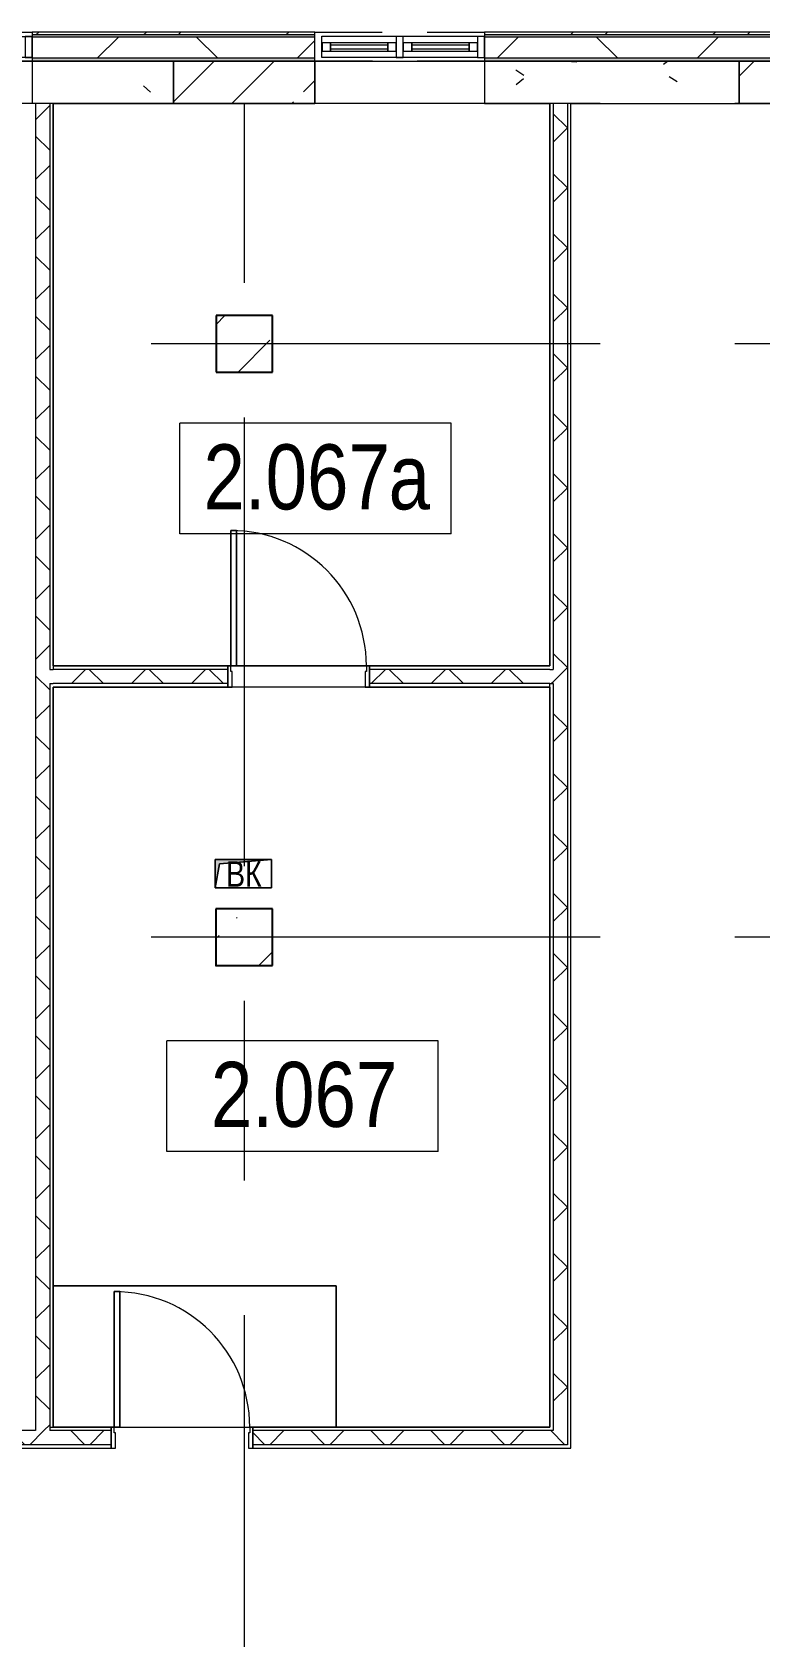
# Model space of a CAD drawing. Header units: millimetres. Extents: x 48966 to 155647, y -43515 to 30475.
# Drawn here: x 80432 to 85578, y 14567 to 25922 of the extents above; entities that cross this region are included whole.
import ezdxf

# ---------------------------------------------------------------- set-up
doc = ezdxf.new("R2010")
doc.units = ezdxf.units.MM
doc.linetypes.add('Осевые', pattern=[6350, 1270, -952.5, 3175, -952.5])
doc.linetypes.add('Сверху', pattern=[793.75, 476.25, -317.5])
for name, color, linetype, lineweight in [('Двери', 7, 'Continuous', 9), ('Импосты витража', 7, 'Continuous', 9), ('Импосты витража-1', 7, 'Continuous', 18), ('Каркас_Импост', 7, 'Continuous', 9), ('Колонны', 7, 'Continuous', 9), ('Колонны-1', 7, 'Continuous', 25), ('Марки помещений', 7, 'Continuous', 9), ('Обобщенные модели', 7, 'Continuous', 9), ('Общие ребра', 7, 'Continuous', 9), ('Окна', 7, 'Continuous', 9), ('Окна-1', 7, 'Сверху', 9), ('Окна-2', 7, 'Continuous', 18), ('Оси-2', 7, 'Осевые', 9), ('Панель', 7, 'Continuous', 9), ('Перекрытия', 7, 'Continuous', 9), ('Стены', 7, 'Continuous', 9), ('Стены-1', 7, 'Continuous', 18), ('Типовые аннотации', 7, 'Continuous', 9), ('Штриховка разреза-2', 7, 'Continuous', 9), ('Элементы узлов', 7, 'Continuous', 9), ('Элементы узлов-1', 7, 'Continuous', 5)]:
    doc.layers.add(name, color=color, linetype=linetype, lineweight=lineweight)
doc.styles.add('Arial', font='Arial.ttf', dxfattribs={"width": 0.8, "height": 180})
doc.styles.add('Arial Narrow_1', font='Arial Narrow.ttf', dxfattribs={"height": 460})
pattern_1 = [(45, (0, 0), (-212.132, 212.132), []), (135, (0, 0), (-212.132, -212.132), [])]
pattern_2 = [(45, (0, 0), (-424.264, 424.264), [600, -100, 20, -100]), (45, (0, 424), (-424.264, 424.264), [])]
pattern_3 = [(0, (0, 0), (812.8, 203.2), [67.056, -542.544, 67.056, -542.544, -3251.2]), (0, (0, 0), (812.8, 203.2), [-1219.2, 67.056, -1152.144, 67.056, -542.544, -1422.4]), (0, (0, 0), (812.8, 203.2), [-3048, 67.056, -339.344, 67.056, -948.944]), (120, (304.8, 101.6), (-582.37636, 602.30545), [67.056, -542.544, 67.056, -542.544, -3251.2]), (120, (304.8, 101.6), (-582.37636, 602.30545), [-1219.2, 67.056, -1152.144, 67.056, -542.544, -1422.4]), (120, (304.8, 101.6), (-582.37636, 602.30545), [-3048, 67.056, -339.344, 67.056, -948.944]), (240, (406.4, 508), (-230.42364, -805.50545), [67.056, -542.544, 67.056, -542.544, -3251.2]), (240, (406.4, 508), (-230.42364, -805.50545), [-1219.2, 67.056, -1152.144, 67.056, -542.544, -1422.4]), (240, (406.4, 508), (-230.42364, -805.50545), [-3048, 67.056, -339.344, 67.056, -948.944])]
pattern_4 = [(50, (0, 0), (1457.472, -127.512), [152.4, -1676.4]), (355, (0, 0), (-281.942, 1528.454), [121.92, -1341.12]), (100.451, (121.5, -10.6), (1175.541, 1400.933), [129.52, -1424.72]), (46.184, (0, 406.4), (2168.632, -336.342), [228.6, -2514.6]), (96.636, (180.7, 378.4), (1899.22, 1979.42), [194.28, -2137.08]), (351.184, (0, 406.4), (1899.24, 1979.4), [182.88, -2011.68]), (21, (203.2, 304.8), (1212.915, -818.121), [152.4, -1676.4]), (326, (203.2, 304.8), (494.417, 1473.504), [121.92, -1341.12]), (71.451, (304.3, 236.6), (1707.337, 655.37), [129.52, -1424.72]), (37.5, (0, 0), (24.7094, 676.4402), [67.056, -1257.808, 67.056, -1294.384, -1346.2]), (37.5, (0, 0), (24.7094, 676.4402), [-2686.304, 67.056, -1279.144]), (7.5, (0, 0), (534.558, 801.444), [67.056, -709.168, 67.056, -1227.328, -513.08]), (7.5, (0, 0), (534.558, 801.444), [-2070.608, 67.056, -446.024]), (327.5, (-453.14, 0), (1084.7275, -45.8312), [67.056, -440.944, 67.056, -1517.904, -2103.12]), (327.5, (-453.14, 0), (1084.7275, -45.8312), [-2092.96, 67.056, -2036.064]), (317.5, (-656.3, 0), (1185.035, 203.414), [67.056, -593.344, 67.056, -985.52, -1493.52]), (317.5, (-656.3, 0), (1185.035, 203.414), [-1712.976, 67.056, -1426.464])]

# ---------------------------------------------------------------- blocks, each defined once
blk = doc.blocks.new('Колонна 56 - Колонна 40-55-759943-План 2-го этажа на отм_ 0_000')
at = {"layer": 'Колонны'}
h = blk.add_hatch(dxfattribs=at)
h.set_pattern_fill('FP_19', color=256, style=0, pattern_type=2)
h.set_pattern_definition([(45, (0, -48000), (-493.914, 493.914), []), (45, (493.9, -48000), (-493.914, 493.914), [873.125, -174.625, 6.706, -167.919])])
h.paths.add_polyline_path([(81732, -24483), (82132, -24483), (82132, -24083), (81732, -24083)], flags=0)
at = {"layer": 'Колонны-1'}
for p, q in [((82132, -24083), (81732, -24083)), ((81732, -24083), (81732, -24483)), ((82132, -24483), (82132, -24083)), ((81732, -24483), (82132, -24483))]:
    blk.add_line(p, q, dxfattribs=at)
blk = doc.blocks.new('Колонна 60 - Колонна 40-55-760141-План 2-го этажа на отм_ 0_000')
at = {"layer": 'Колонны'}
h = blk.add_hatch(dxfattribs=at)
h.set_pattern_fill('FP_23', color=256, style=0, pattern_type=2)
h.set_pattern_definition([(45, (-17647.4, -41839.5), (-493.914, 493.914), []), (45, (-17153.5, -41839.5), (-493.914, 493.914), [873.125, -174.625, 6.706, -167.919])])
h.paths.add_polyline_path([(64084, -22522), (64484, -22522), (64484, -22122), (64084, -22122)], flags=0)
at = {"layer": 'Колонны-1'}
for p, q in [((64484, -22122), (64084, -22122)), ((64084, -22122), (64084, -22522)), ((64484, -22522), (64484, -22122)), ((64084, -22522), (64484, -22522))]:
    blk.add_line(p, q, dxfattribs=at)
blk = doc.blocks.new('Дверь - Однопольная - ДВ2_21х10-6240634-План 2-го этажа на отм_ 0_000')
at = {"layer": 'Двери'}
for p, q in [((-439, 1033), (-479, 1033)), ((-479, 1033), (-479, 75)), ((-439, 75), (-439, 1033)), ((-479, 75), (-439, 75))]:
    blk.add_line(p, q, dxfattribs=at)
blk.add_arc((-479, 75), 958, 360, 90, dxfattribs=at)
at = {"layer": 'Каркас_Импост'}
for p, q in [((-480, 75), (-500, 75)), ((-500, 75), (-500, -75)), ((-480, 35), (-480, 75)), ((-470, 35), (-480, 35)), ((-470, -75), (-470, 35)), ((480, 35), (470, 35)), ((470, 35), (470, -75)), ((500, 75), (480, 75)), ((480, 75), (480, 35)), ((500, -75), (500, 75)), ((-500, -75), (-470, -75)), ((470, -75), (500, -75))]:
    blk.add_line(p, q, dxfattribs=at)
at = {"layer": 'Панель'}
for p, q in [((-479, 1033), (-439, 1033)), ((-479, 75), (-479, 1033)), ((-439, 1033), (-439, 75)), ((-439, 75), (-479, 75))]:
    blk.add_line(p, q, dxfattribs=at)
blk = doc.blocks.new('M_Окно-Квадратный проем - 1200 x 11450 mm-1434535-План 2-го этажа на отм_ 0_000')
at = {"layer": 'Окна'}
for p, q in [((-608, -102), (-608, 102)), ((592, 102), (592, -102))]:
    blk.add_line(p, q, dxfattribs=at)
at = {"layer": 'Окна-1'}
for p, q in [((-608, 102), (592, 102)), ((592, -102), (-608, -102))]:
    blk.add_line(p, q, dxfattribs=at)
blk = doc.blocks.new('M_Окно-Квадратный проем - 1200 x 11450 mm-1440296-План 2-го этажа на отм_ 0_000')
at = {"layer": 'Окна'}
for p, q in [((-608, -150), (-608, 150)), ((592, 150), (592, -150))]:
    blk.add_line(p, q, dxfattribs=at)
at = {"layer": 'Окна-1'}
for p, q in [((-608, 150), (592, 150)), ((592, -150), (-608, -150))]:
    blk.add_line(p, q, dxfattribs=at)
blk = doc.blocks.new('170_ОтверстиеПрямоугольноеВертикальное - 170_ОтверстиеПрямоугольноеВертикальное-5688964-План 2-го этажа на отм_ 0_000')
at = {"layer": 'Обобщенные модели'}
for p, q in [((-200, -100), (-200, 100)), ((-200, 100), (200, 100)), ((200, 100), (200, -100)), ((200, -100), (-200, -100))]:
    blk.add_line(p, q, dxfattribs=at)
blk = doc.blocks.new('Прямоугольный импост - Прямоугольный импост 1-8277523-План 2-го этажа на отм_ 0_000')
at = {"layer": 'Импосты витража-1'}
for p, q in [((-50, 75), (0, 75)), ((-50, -75), (-50, 75)), ((0, 75), (0, -75)), ((0, -75), (-50, -75))]:
    blk.add_line(p, q, dxfattribs=at)
blk = doc.blocks.new('Прямоугольный импост - Прямоугольный импост 1-8277519-План 2-го этажа на отм_ 0_000')
at = {"layer": 'Импосты витража'}
for p, q in [((79832, 25892), (80432, 25892)), ((80432, 25892), (80432, 25742)), ((80432, 25742), (79832, 25742))]:
    blk.add_line(p, q, dxfattribs=at)
blk = doc.blocks.new('Панель окно - Верхнее левое-8277192-План 2-го этажа на отм_ 0_000')
at = {"layer": 'Окна'}
for p, q in [((202.5, 30), (-202.5, 30)), ((-202.5, 30), (-202.5, -30)), ((202.5, -30), (202.5, 30)), ((-202.5, -30), (202.5, -30))]:
    blk.add_line(p, q, dxfattribs=at)
at = {"layer": 'Окна-2'}
for p, q in [((-202.5, 30), (-262.5, 30)), ((-262.5, 30), (-262.5, -30)), ((-202.5, -30), (-202.5, 30)), ((202.5, 12.5), (-202.5, 12.5)), ((-202.5, 12.5), (-202.5, -12.5)), ((202.5, 30), (202.5, -30)), ((262.5, 30), (202.5, 30)), ((202.5, -12.5), (202.5, 12.5)), ((262.5, -30), (262.5, 30)), ((-262.5, -30), (-202.5, -30)), ((-202.5, -12.5), (202.5, -12.5)), ((202.5, -30), (262.5, -30))]:
    blk.add_line(p, q, dxfattribs=at)
blk = doc.blocks.new('Панель окно - Верхнее правое-8277188-План 2-го этажа на отм_ 0_000')
at = {"layer": 'Окна'}
for p, q in [((202.5, 30), (-202.5, 30)), ((-202.5, 30), (-202.5, -30)), ((202.5, -30), (202.5, 30)), ((-202.5, -30), (202.5, -30))]:
    blk.add_line(p, q, dxfattribs=at)
at = {"layer": 'Окна-2'}
for p, q in [((-202.5, 30), (-262.5, 30)), ((-262.5, 30), (-262.5, -30)), ((-202.5, -30), (-202.5, 30)), ((202.5, 12.5), (-202.5, 12.5)), ((-202.5, 12.5), (-202.5, -12.5)), ((202.5, 30), (202.5, -30)), ((262.5, 30), (202.5, 30)), ((202.5, -12.5), (202.5, 12.5)), ((262.5, -30), (262.5, 30)), ((-262.5, -30), (-202.5, -30)), ((-202.5, -12.5), (202.5, -12.5)), ((202.5, -30), (262.5, -30))]:
    blk.add_line(p, q, dxfattribs=at)
blk = doc.blocks.new('Прямоугольный импост - Прямоугольный импост 1-2037709-План 2-го этажа на отм_ 0_000')
at = {"layer": 'Импосты витража-1'}
for p, q in [((-50, 75), (0, 75)), ((-50, -75), (-50, 75)), ((0, 75), (0, -75)), ((0, -75), (-50, -75))]:
    blk.add_line(p, q, dxfattribs=at)
blk = doc.blocks.new('Прямоугольный импост - Прямоугольный импост 1-2125096-План 2-го этажа на отм_ 0_000')
at = {"layer": 'Импосты витража'}
for p, q in [((106032, 25892), (106582, 25892)), ((106582, 25892), (106582, 25742)), ((106582, 25742), (106032, 25742))]:
    blk.add_line(p, q, dxfattribs=at)
blk = doc.blocks.new('Прямоугольный импост - Прямоугольный импост 1-2125097-План 2-го этажа на отм_ 0_000')
at = {"layer": 'Импосты витража'}
for p, q in [((105482, 25742), (105482, 25892)), ((105482, 25892), (106032, 25892)), ((106032, 25742), (105482, 25742))]:
    blk.add_line(p, q, dxfattribs=at)
blk = doc.blocks.new('Прямоугольный импост - Прямоугольный импост 1-2108582-План 2-го этажа на отм_ 0_000')
at = {"layer": 'Импосты витража-1'}
for p, q in [((-25, 75), (25, 75)), ((-25, -75), (-25, 75)), ((25, 75), (25, -75)), ((25, -75), (-25, -75))]:
    blk.add_line(p, q, dxfattribs=at)
blk = doc.blocks.new('Марка помещения_Р - Марка помещения-4575829-План 2-го этажа на отм_ 0_000')
at = {"layer": 'Марки помещений'}
for p, q in [((-4.79375, -1.95625), (-4.79375, 1.95625)), ((4.79375, 1.95625), (-4.79375, 1.95625)), ((4.79375, -1.95625), (4.79375, 1.95625)), ((4.79375, -1.95625), (-4.79375, -1.95625))]:
    blk.add_line(p, q, dxfattribs=at)

msp = doc.modelspace()

# ---------------------------------------------------------------- hatches: boundary and pattern name
at = {"layer": 'Штриховка разреза-2'}
h = msp.add_hatch(dxfattribs=at)
h.set_pattern_fill('FP_2', color=256, style=0, pattern_type=2)
h.set_pattern_definition([(45, (0, 0), (-502.8943, 502.8943), []), (45, (0, 762), (-502.8943, 502.8943), [])])
h.paths.add_polyline_path([(115556.8, 25902.1), (117136.2, 25902.1), (117136.3, 25922.1), (115131.6, 25922.1), (115131.6, 25902.1)], flags=0)
h.paths.add_polyline_path([(112131.6, 25902.1), (112131.6, 25922.1), (106631.6, 25922.1), (106631.6, 25902.1), (110613.6, 25902.1)], flags=0)
h.paths.add_polyline_path([(113909.1, 25902.1), (114231.6, 25902.1), (114231.6, 25922.1), (113031.6, 25922.1), (113031.6, 25902.1)], flags=0)
h.paths.add_polyline_path([(96431.6, 25902.1), (96431.6, 25922.1), (94631.6, 25922.1), (94631.6, 25902.1), (95783.9, 25902.1)], flags=0)
h.paths.add_polyline_path([(97631.6, 25902.1), (99431.6, 25902.1), (99431.6, 25922.1), (97631.6, 25922.1)], flags=0)
h.paths.add_polyline_path([(100631.6, 25902.1), (102431.6, 25902.1), (102431.6, 25922.1), (100631.6, 25922.1)], flags=0)
h.paths.add_polyline_path([(105431.6, 25902.1), (105431.6, 25922.1), (103631.6, 25922.1), (103631.6, 25902.1), (104022.6, 25902.1)], flags=0)
h.paths.add_polyline_path([(93431.6, 25902.1), (93431.6, 25922.1), (83631.6, 25922.1), (83631.6, 25902.1), (92488.4, 25902.1)], flags=0)
h.paths.add_polyline_path([(77231.6, 25902.1), (79231.6, 25902.1), (79231.6, 25922.1), (77231.6, 25922.1)], flags=0)
h.paths.add_polyline_path([(72715.5, 25902.1), (72831.6, 25902.1), (72831.6, 25922.1), (70831.6, 25922.1), (70831.6, 25902.1), (71067.7, 25902.1)], flags=0)
h.paths.add_polyline_path([(69631.6, 25902.1), (69631.6, 25922.1), (67631.6, 25922.1), (67631.6, 25902.1), (69420, 25902.1)], flags=0)
h.paths.add_polyline_path([(82431.6, 25902.1), (82431.6, 25922.1), (80431.6, 25922.1), (80431.6, 25902.1)], flags=0)
h.paths.add_polyline_path([(74031.6, 25902.1), (76031.6, 25902.1), (76031.6, 25922.1), (74031.6, 25922.1)], flags=0)
h.paths.add_polyline_path([(62013.6, 25902.1), (66431.6, 25902.1), (66431.6, 25922.1), (62013.6, 25922.1)], flags=0)
h = msp.add_hatch(dxfattribs=at)
h.set_pattern_fill('FP_32', color=256, style=0, pattern_type=2)
h.set_pattern_definition(pattern_3)
h.paths.add_polyline_path([(117136.1, 25887.1), (117136.2, 25902.1), (115131.6, 25902.1), (115131.6, 25887.1), (115556.8, 25887.1)], flags=0)
h.paths.add_polyline_path([(112131.6, 25887.1), (112131.6, 25902.1), (106631.6, 25902.1), (106631.6, 25887.1), (110613.6, 25887.1)], flags=0)
h.paths.add_polyline_path([(113909.1, 25887.1), (114231.6, 25887.1), (114231.6, 25902.1), (113031.6, 25902.1), (113031.6, 25887.1)], flags=0)
h.paths.add_polyline_path([(102374.8, 25887.1), (102431.6, 25887.1), (102431.6, 25902.1), (100631.6, 25902.1), (100631.6, 25887.1)], flags=0)
h.paths.add_polyline_path([(97631.6, 25887.1), (99431.6, 25887.1), (99431.6, 25902.1), (97631.6, 25902.1)], flags=0)
h.paths.add_polyline_path([(105431.6, 25887.1), (105431.6, 25902.1), (103631.6, 25902.1), (103631.6, 25887.1), (104022.6, 25887.1)], flags=0)
h.paths.add_polyline_path([(93431.6, 25887.1), (93431.6, 25902.1), (83631.6, 25902.1), (83631.6, 25887.1), (92488.4, 25887.1)], flags=0)
h.paths.add_polyline_path([(96431.6, 25887.1), (96431.6, 25902.1), (94631.6, 25902.1), (94631.6, 25887.1), (95783.9, 25887.1)], flags=0)
h.paths.add_polyline_path([(80431.6, 25887.1), (82431.6, 25887.1), (82431.6, 25902.1), (80431.6, 25902.1)], flags=0)
h.paths.add_polyline_path([(74031.6, 25887.1), (76031.6, 25887.1), (76031.6, 25902.1), (74031.6, 25902.1)], flags=0)
h.paths.add_polyline_path([(71067.7, 25887.1), (72831.6, 25887.1), (72831.6, 25902.1), (70831.6, 25902.1), (70831.6, 25887.1)], flags=0)
h.paths.add_polyline_path([(69420, 25887.1), (69631.6, 25887.1), (69631.6, 25902.1), (67631.6, 25902.1), (67631.6, 25887.1), (67772.2, 25887.1)], flags=0)
h.paths.add_polyline_path([(77658.7, 25887.1), (79231.6, 25887.1), (79231.6, 25902.1), (77231.6, 25902.1), (77231.6, 25887.1)], flags=0)
h.paths.add_polyline_path([(62013.6, 25887.1), (66431.6, 25887.1), (66431.6, 25902.1), (62013.6, 25902.1)], flags=0)
h = msp.add_hatch(dxfattribs=at)
h.set_pattern_fill('FP_33', color=256, style=0, pattern_type=2)
h.set_pattern_definition([(45, (0, 0), (-707.107, 707.107), []), (135, (0, 0), (-707.107, -707.107), [])])
h.paths.add_polyline_path([(115556.8, 25737.1), (117135.4, 25737.1), (117136.1, 25887.1), (115131.6, 25887.1), (115131.6, 25737.1)], flags=0)
h.paths.add_polyline_path([(112131.6, 25737.1), (112131.6, 25887.1), (106631.6, 25887.1), (106631.6, 25737.1), (110613.6, 25737.1)], flags=0)
h.paths.add_polyline_path([(113031.6, 25737.1), (114231.6, 25737.1), (114231.6, 25887.1), (113031.6, 25887.1)], flags=0)
h.paths.add_polyline_path([(100631.6, 25737.1), (102431.6, 25737.1), (102431.6, 25887.1), (100631.6, 25887.1)], flags=0)
h.paths.add_polyline_path([(104846.5, 25737.1), (105431.6, 25737.1), (105431.6, 25887.1), (103631.6, 25887.1), (103631.6, 25737.1), (104022.6, 25737.1)], flags=0)
h.paths.add_polyline_path([(99431.6, 25737.1), (99431.6, 25887.1), (97631.6, 25887.1), (97631.6, 25737.1), (99079.4, 25737.1)], flags=0)
h.paths.add_polyline_path([(93431.6, 25737.1), (93431.6, 25887.1), (83631.6, 25887.1), (83631.6, 25737.1), (92488.4, 25737.1)], flags=0)
h.paths.add_polyline_path([(94631.6, 25737.1), (96431.6, 25737.1), (96431.6, 25887.1), (94631.6, 25887.1)], flags=0)
h.paths.add_polyline_path([(77231.6, 25737.1), (79231.6, 25737.1), (79231.6, 25887.1), (77231.6, 25887.1)], flags=0)
h.paths.add_polyline_path([(82431.6, 25737.1), (82431.6, 25887.1), (80431.6, 25887.1), (80431.6, 25737.1)], flags=0)
h.paths.add_polyline_path([(72831.6, 25737.1), (72831.6, 25887.1), (70831.6, 25887.1), (70831.6, 25737.1), (72715.5, 25737.1)], flags=0)
h.paths.add_polyline_path([(74031.6, 25737.1), (76031.6, 25737.1), (76031.6, 25887.1), (74031.6, 25887.1)], flags=0)
h.paths.add_polyline_path([(69631.6, 25737.1), (69631.6, 25887.1), (67631.6, 25887.1), (67631.6, 25737.1), (69420, 25737.1)], flags=0)
h.paths.add_polyline_path([(62829, 25737.1), (66431.6, 25737.1), (66431.6, 25887.1), (62013.6, 25887.1), (62013.6, 25737.1)], flags=0)
h = msp.add_hatch(dxfattribs=at)
h.set_pattern_fill('FP_32', color=256, style=0, pattern_type=2)
h.set_pattern_definition(pattern_3)
h.paths.add_polyline_path([(117135.3, 25717.1), (117135.4, 25737.1), (115131.6, 25737.1), (115131.6, 25717.1), (115556.8, 25717.1)], flags=0)
h.paths.add_polyline_path([(112131.6, 25717.1), (112131.6, 25737.1), (106631.6, 25737.1), (106631.6, 25717.1), (110613.6, 25717.1)], flags=0)
h.paths.add_polyline_path([(113909.1, 25717.1), (114231.6, 25717.1), (114231.6, 25737.1), (113031.6, 25737.1), (113031.6, 25717.1)], flags=0)
h.paths.add_polyline_path([(102374.8, 25717.1), (102431.6, 25717.1), (102431.6, 25737.1), (100631.6, 25737.1), (100631.6, 25717.1)], flags=0)
h.paths.add_polyline_path([(105431.6, 25717.1), (105431.6, 25737.1), (103631.6, 25737.1), (103631.6, 25717.1), (104846.5, 25717.1)], flags=0)
h.paths.add_polyline_path([(99431.6, 25717.1), (99431.6, 25737.1), (97631.6, 25737.1), (97631.6, 25717.1), (99079.4, 25717.1)], flags=0)
h.paths.add_polyline_path([(94631.6, 25717.1), (96431.6, 25717.1), (96431.6, 25737.1), (94631.6, 25737.1)], flags=0)
h.paths.add_polyline_path([(93431.6, 25717.1), (93431.6, 25737.1), (83631.6, 25737.1), (83631.6, 25717.1), (92488.4, 25717.1)], flags=0)
h.paths.add_polyline_path([(79231.6, 25717.1), (79231.6, 25737.1), (77231.6, 25737.1), (77231.6, 25717.1), (77658.7, 25717.1)], flags=0)
h.paths.add_polyline_path([(80431.6, 25717.1), (82431.6, 25717.1), (82431.6, 25737.1), (80431.6, 25737.1)], flags=0)
h.paths.add_polyline_path([(67772.2, 25717.1), (69631.6, 25717.1), (69631.6, 25737.1), (67631.6, 25737.1), (67631.6, 25717.1)], flags=0)
h.paths.add_polyline_path([(76031.6, 25717.1), (76031.6, 25737.1), (74031.6, 25737.1), (74031.6, 25717.1), (76010.9, 25717.1)], flags=0)
h.paths.add_polyline_path([(71067.7, 25717.1), (72831.6, 25717.1), (72831.6, 25737.1), (70831.6, 25737.1), (70831.6, 25717.1)], flags=0)
h.paths.add_polyline_path([(66431.6, 25717.1), (66431.6, 25737.1), (62013.6, 25737.1), (62013.6, 25717.1), (66124.5, 25717.1)], flags=0)
h = msp.add_hatch(dxfattribs=at)
h.set_pattern_fill('FP_34', color=256, style=0, pattern_type=2)
h.set_pattern_definition(pattern_4)
h.paths.add_polyline_path([(80456.6, 25417.1), (81431.6, 25417.1), (81431.6, 25717.1), (80431.6, 25717.1), (80431.6, 25417.1)], flags=0)
h.paths.add_polyline_path([(79231.6, 25417.1), (79231.6, 25717.1), (78431.6, 25717.1), (78431.6, 25417.1)], flags=0)
h = msp.add_hatch(dxfattribs=at)
h.set_pattern_fill('FP_1', color=256, style=0, pattern_type=2)
h.set_pattern_definition(pattern_2)
h.paths.add_polyline_path([(81431.6, 25417.1), (82431.6, 25417.1), (82431.6, 25717.1), (81431.6, 25717.1)], flags=0)
h = msp.add_hatch(dxfattribs=at)
h.set_pattern_fill('FP_34', color=256, style=0, pattern_type=2)
h.set_pattern_definition(pattern_4)
h.paths.add_polyline_path([(84241.6, 25417.1), (85431.6, 25417.1), (85431.6, 25717.1), (83631.6, 25717.1), (83631.6, 25417.1), (84216.6, 25417.1)], flags=0)
h = msp.add_hatch(dxfattribs=at)
h.set_pattern_fill('FP_1', color=256, style=0, pattern_type=2)
h.set_pattern_definition(pattern_2)
h.paths.add_polyline_path([(85897.4, 25417.1), (86431.6, 25417.1), (86431.6, 25717.1), (85431.6, 25717.1), (85431.6, 25417.1)], flags=0)
h = msp.add_hatch(dxfattribs=at)
h.set_pattern_fill('FP_3', color=256, style=0, pattern_type=2)
h.set_pattern_definition(pattern_1)
h.paths.add_polyline_path([(80456.6, 16027.1), (80556.6, 16027.1), (80556.6, 25417.1), (80456.6, 25417.1), (80456.6, 16052.1)], flags=0)
h = msp.add_hatch(dxfattribs=at)
h.set_pattern_fill('FP_3', color=256, style=0, pattern_type=2)
h.set_pattern_definition(pattern_1)
h.paths.add_polyline_path([(84216.6, 16027.1), (84216.6, 25417.1), (84116.6, 25417.1), (84116.6, 16027.1)], flags=0)
h = msp.add_hatch(dxfattribs=at)
h.set_pattern_fill('FP_3', color=256, style=0, pattern_type=2)
h.set_pattern_definition(pattern_1)
h.paths.add_polyline_path([(80581.6, 21312.1), (81816.6, 21312.1), (81816.6, 21412.1), (80556.6, 21412.1), (80556.6, 21312.1)], flags=0)
h.paths.add_polyline_path([(84116.6, 21312.1), (84116.6, 21412.1), (82816.6, 21412.1), (82816.6, 21312.1), (84091.6, 21312.1)], flags=0)
h = msp.add_hatch(dxfattribs=at)
h.set_pattern_fill('FP_3', color=256, style=0, pattern_type=2)
h.set_pattern_definition(pattern_1)
h.paths.add_polyline_path([(81991.6, 15927.1), (84216.6, 15927.1), (84216.6, 16027.1), (81991.6, 16027.1)], flags=0)
h.paths.add_polyline_path([(77541.6, 15927.1), (80991.6, 15927.1), (80991.6, 16027.1), (77541.6, 16027.1)], flags=0)
h.paths.add_polyline_path([(75491.6, 15927.1), (76041.6, 15927.1), (76041.6, 16027.1), (75491.6, 16027.1)], flags=0)
h.paths.add_polyline_path([(74591.6, 15927.1), (74591.6, 16027.1), (71836.6, 16027.1), (71836.6, 15927.1), (74363.2, 15927.1)], flags=0)
at = {"layer": 'Элементы узлов-1'}
msp.add_hatch(color=256, dxfattribs=at).paths.add_polyline_path([(81725.6, 19867.1), (81755.6, 20037.1), (82125.6, 20067.1), (81725.6, 20067.1), (81725.6, 19983.3)], flags=0)

# ---------------------------------------------------------------- linework, layer by layer
at = {"layer": 'Общие ребра'}
for p, q in [((82431.6, 25902.1), (80431.6, 25902.1)), ((93431.6, 25902.1), (83631.6, 25902.1)), ((82431.6, 25887.1), (80431.6, 25887.1)), ((93431.6, 25887.1), (83631.6, 25887.1)), ((82431.6, 25737.1), (80431.6, 25737.1)), ((81431.6, 25717.1), (81431.6, 25417.1)), ((81431.6, 25417.1), (81431.6, 25717.1)), ((93431.6, 25737.1), (83631.6, 25737.1)), ((85431.6, 25717.1), (85431.6, 25417.1)), ((85431.6, 25417.1), (85431.6, 25717.1)), ((80456.6, 25417.1), (80431.6, 25417.1)), ((80556.6, 25417.1), (80456.6, 25417.1)), ((80456.6, 25417.1), (80456.6, 16052.1)), ((80581.6, 25417.1), (80556.6, 25417.1)), ((80556.6, 25417.1), (80556.6, 21412.1)), ((84116.6, 25417.1), (84091.6, 25417.1)), ((84216.6, 25417.1), (84116.6, 25417.1)), ((84116.6, 25417.1), (84116.6, 21412.1)), ((84241.6, 25417.1), (84216.6, 25417.1)), ((84216.6, 25417.1), (84216.6, 16052.1)), ((80556.6, 21412.1), (80581.6, 21412.1)), ((80581.6, 21437.1), (80581.6, 21412.1)), ((81816.6, 21412.1), (80581.6, 21412.1)), ((81816.6, 21437.1), (80583.6, 21437.1)), ((84090.6, 21437.1), (82816.6, 21437.1)), ((84091.6, 21412.1), (82816.6, 21412.1)), ((84091.6, 21412.1), (84116.6, 21412.1)), ((80556.6, 21312.1), (80556.6, 16052.1)), ((80556.6, 21312.1), (80581.6, 21312.1)), ((81816.6, 21312.1), (80581.6, 21312.1)), ((80581.6, 21287.1), (81816.6, 21287.1)), ((84091.6, 21312.1), (82816.6, 21312.1)), ((82816.6, 21287.1), (84089.6, 21287.1)), ((84091.6, 21287.1), (84091.6, 21312.1)), ((84091.6, 21312.1), (84116.6, 21312.1)), ((84116.6, 21312.1), (84116.6, 16052.1)), ((80456.6, 16027.1), (77541.6, 16027.1)), ((80456.6, 16052.1), (80456.6, 16027.1)), ((80556.6, 16052.1), (80581.6, 16052.1)), ((80556.6, 16052.1), (80556.6, 16027.1)), ((80991.6, 16027.1), (80556.6, 16027.1)), ((80991.6, 16052.1), (80583.6, 16052.1)), ((82581.6, 16052.1), (81991.6, 16052.1)), ((84116.6, 16027.1), (81991.6, 16027.1)), ((84116.6, 16052.1), (84116.6, 16027.1)), ((84216.6, 16052.1), (84216.6, 16027.1)), ((84216.6, 16027.1), (84216.6, 15927.1)), ((80991.6, 15927.1), (77541.6, 15927.1)), ((77541.6, 15902.1), (80991.6, 15902.1)), ((84216.6, 15927.1), (81991.6, 15927.1)), ((81991.6, 15902.1), (84241.6, 15902.1))]:
    msp.add_line(p, q, dxfattribs=at)
at = {"layer": 'Оси-2'}
for p, q in [((150171.6, 25417.1), (50565.6, 25417.1)), ((81931.6, 25417.1), (81931.6, -41737.8)), ((150171.6, 23717.1), (50565.6, 23717.1)), ((150171.6, 19517.1), (50565.6, 19517.1))]:
    msp.add_line(p, q, dxfattribs=at)
at = {"layer": 'Перекрытия'}
for p, q in [((61652.7, 25717.1), (97631.6, 25717.1)), ((84091.6, 25417.1), (80581.6, 25417.1)), ((80581.6, 25417.1), (80581.6, 21437.1)), ((84091.6, 21437.1), (84091.6, 25417.1)), ((80581.6, 21437.1), (84091.6, 21437.1)), ((82816.6, 21437.1), (81816.6, 21437.1)), ((81816.6, 21437.1), (81816.6, 21287.1)), ((82816.6, 21287.1), (82816.6, 21437.1)), ((81816.6, 21287.1), (80581.6, 21287.1)), ((80581.6, 21287.1), (80581.6, 17052.1)), ((84091.6, 21287.1), (82816.6, 21287.1)), ((84091.6, 16052.1), (84091.6, 21287.1)), ((82581.6, 17052.1), (80581.6, 17052.1)), ((80581.6, 17052.1), (80581.6, 16052.1)), ((80581.6, 17052.1), (82581.6, 17052.1)), ((82581.6, 16052.1), (82581.6, 17052.1)), ((82581.6, 17052.1), (82581.6, 16052.1)), ((80581.6, 16052.1), (82581.6, 16052.1)), ((82581.6, 16052.1), (84091.6, 16052.1))]:
    msp.add_line(p, q, dxfattribs=at)
at = {"layer": 'Стены'}
for p, q in [((82431.6, 25717.1), (83631.6, 25717.1)), ((82431.6, 25717.1), (82431.6, 25417.1)), ((83631.6, 25717.1), (83631.6, 25417.1)), ((83631.6, 25417.1), (82431.6, 25417.1)), ((81816.6, 21287.1), (81816.6, 21437.1)), ((82816.6, 21437.1), (82816.6, 21287.1)), ((82816.6, 21287.1), (81816.6, 21287.1))]:
    msp.add_line(p, q, dxfattribs=at)
at = {"layer": 'Стены-1'}
for p, q in [((82431.6, 25922.1), (80431.6, 25922.1)), ((80431.6, 25922.1), (80431.6, 25717.1)), ((82431.6, 25717.1), (82431.6, 25922.1)), ((93431.6, 25922.1), (83631.6, 25922.1)), ((83631.6, 25922.1), (83631.6, 25717.1)), ((80431.6, 25717.1), (82431.6, 25717.1)), ((81431.6, 25717.1), (80431.6, 25717.1)), ((80431.6, 25717.1), (80431.6, 25417.1)), ((82431.6, 25717.1), (81431.6, 25717.1)), ((82431.6, 25417.1), (82431.6, 25717.1)), ((83631.6, 25717.1), (93431.6, 25717.1)), ((85431.6, 25717.1), (83631.6, 25717.1)), ((83631.6, 25717.1), (83631.6, 25417.1)), ((86431.6, 25717.1), (85431.6, 25717.1)), ((80581.6, 21437.1), (80581.6, 25417.1)), ((80581.6, 25417.1), (81431.6, 25417.1)), ((81431.6, 25417.1), (82431.6, 25417.1)), ((83631.6, 25417.1), (84091.6, 25417.1)), ((84091.6, 25417.1), (84091.6, 21437.1)), ((84241.6, 16052.1), (84241.6, 25417.1)), ((84241.6, 25417.1), (85431.6, 25417.1)), ((85431.6, 25417.1), (86431.6, 25417.1)), ((80583.6, 21437.1), (80581.6, 21437.1)), ((81816.6, 21287.1), (81816.6, 21437.1)), ((82816.6, 21437.1), (82816.6, 21287.1)), ((84091.6, 21437.1), (84090.6, 21437.1)), ((80581.6, 16052.1), (80581.6, 21287.1)), ((84089.6, 21287.1), (84091.6, 21287.1)), ((84091.6, 21287.1), (84091.6, 16052.1)), ((81729.6, 19317.1), (81729.6, 19315.1)), ((81729.6, 19315.1), (82131.6, 19315.1)), ((82131.6, 19317.1), (81731.6, 19317.1)), ((80583.6, 16052.1), (80581.6, 16052.1)), ((80991.6, 15902.1), (80991.6, 16052.1)), ((81991.6, 16052.1), (81991.6, 15902.1)), ((84091.6, 16052.1), (82581.6, 16052.1)), ((84241.6, 15927.1), (84241.6, 16052.1)), ((84241.6, 15902.1), (84241.6, 15927.1))]:
    msp.add_line(p, q, dxfattribs=at)
at = {"layer": 'Элементы узлов'}
for p, q in [((82125.6, 20067.1), (81725.6, 20067.1)), ((81725.6, 20067.1), (81725.6, 19867.1)), ((81755.6, 20037.1), (81725.6, 19867.1)), ((81725.6, 19867.1), (81755.6, 20037.1)), ((82125.6, 20067.1), (81755.6, 20037.1)), ((81755.6, 20037.1), (82125.6, 20067.1)), ((82125.6, 19867.1), (82125.6, 20067.1)), ((81725.6, 19867.1), (82125.6, 19867.1))]:
    msp.add_line(p, q, dxfattribs=at)

# ---------------------------------------------------------------- block references
at = {"layer": 'Двери'}
for p in [(82316.6, 21362.1), (81491.6, 15977.1)]:
    msp.add_blockref('Дверь - Однопольная - ДВ2_21х10-6240634-План 2-го этажа на отм_ 0_000', p, dxfattribs=at)
at = {"layer": 'Импосты витража'}
msp.add_blockref('Прямоугольный импост - Прямоугольный импост 1-8277519-План 2-го этажа на отм_ 0_000', (0, 0), dxfattribs=at)
at = {"layer": 'Импосты витража', "extrusion": (0, 0, -1), "rotation": 180}
for name, p in [('Прямоугольный импост - Прямоугольный импост 1-8277523-План 2-го этажа на отм_ 0_000', (-80431.6, 25817.1)), ('Прямоугольный импост - Прямоугольный импост 1-2108582-План 2-го этажа на отм_ 0_000', (-83031.6, 25817.1)), ('Прямоугольный импост - Прямоугольный импост 1-2037709-План 2-го этажа на отм_ 0_000', (-83631.6, 25817.1))]:
    msp.add_blockref(name, p, dxfattribs=at)
at = {"layer": 'Импосты витража', "rotation": 180}
for name in ['Прямоугольный импост - Прямоугольный импост 1-2125096-План 2-го этажа на отм_ 0_000', 'Прямоугольный импост - Прямоугольный импост 1-2125097-План 2-го этажа на отм_ 0_000']:
    msp.add_blockref(name, (189063.2, 51634.2), dxfattribs=at)
at = {"layer": 'Колонны'}
for name, p in [('Колонна 56 - Колонна 40-55-759943-План 2-го этажа на отм_ 0_000', (0, 48000)), ('Колонна 60 - Колонна 40-55-760141-План 2-го этажа на отм_ 0_000', (17647.4, 41839.5))]:
    msp.add_blockref(name, p, dxfattribs=at)
at = {"layer": 'Марки помещений', "xscale": 199.9999999999999, "yscale": 199.9999999999999, "zscale": 199.9999999999999}
for p in [(82436.1, 22763.1), (82343.7, 18393.7)]:
    msp.add_blockref('Марка помещения_Р - Марка помещения-4575829-План 2-го этажа на отм_ 0_000', p, dxfattribs=at)
at = {"layer": 'Окна', "rotation": 180}
for name, p in [('M_Окно-Квадратный проем - 1200 x 11450 mm-1434535-План 2-го этажа на отм_ 0_000', (79823.4, 25819.6)), ('M_Окно-Квадратный проем - 1200 x 11450 mm-1434535-План 2-го этажа на отм_ 0_000', (83023.4, 25819.6)), ('M_Окно-Квадратный проем - 1200 x 11450 mm-1440296-План 2-го этажа на отм_ 0_000', (79823.4, 25567.1)), ('M_Окно-Квадратный проем - 1200 x 11450 mm-1440296-План 2-го этажа на отм_ 0_000', (83023.4, 25567.1))]:
    msp.add_blockref(name, p, dxfattribs=at)
at = {"layer": 'Окна'}
for name, p in [('Панель окно - Верхнее левое-8277192-План 2-го этажа на отм_ 0_000', (82744.1, 25817.1)), ('Панель окно - Верхнее правое-8277188-План 2-го этажа на отм_ 0_000', (83319.1, 25817.1))]:
    msp.add_blockref(name, p, dxfattribs=at)
at = {"layer": 'Элементы узлов'}
msp.add_blockref('170_ОтверстиеПрямоугольноеВертикальное - 170_ОтверстиеПрямоугольноеВертикальное-5688964-План 2-го этажа на отм_ 0_000', (81925.6, 19967.1), dxfattribs=at)

# ---------------------------------------------------------------- texts
at = {"layer": 'Марки помещений', "char_height": 460, "attachment_point": 1, "style": 'Arial Narrow_1'}
for s, insert, width in [('2.067', (81643.2, 23005), 1587.341), ('\\fArial Narrow|b0|i0|c204|p34|;а', (82952.9, 23005), 352.742), ('2.067', (81695.8, 18635.6), 1587.341)]:
    msp.add_mtext(s, dxfattribs=dict(at, insert=insert, width=width))
at = {"layer": 'Типовые аннотации', "insert": (81803.5, 20055.1), "char_height": 180, "width": 307.848, "attachment_point": 1, "style": 'Arial'}
msp.add_mtext('ВК', dxfattribs=at)

doc.saveas('drawing.dxf')
